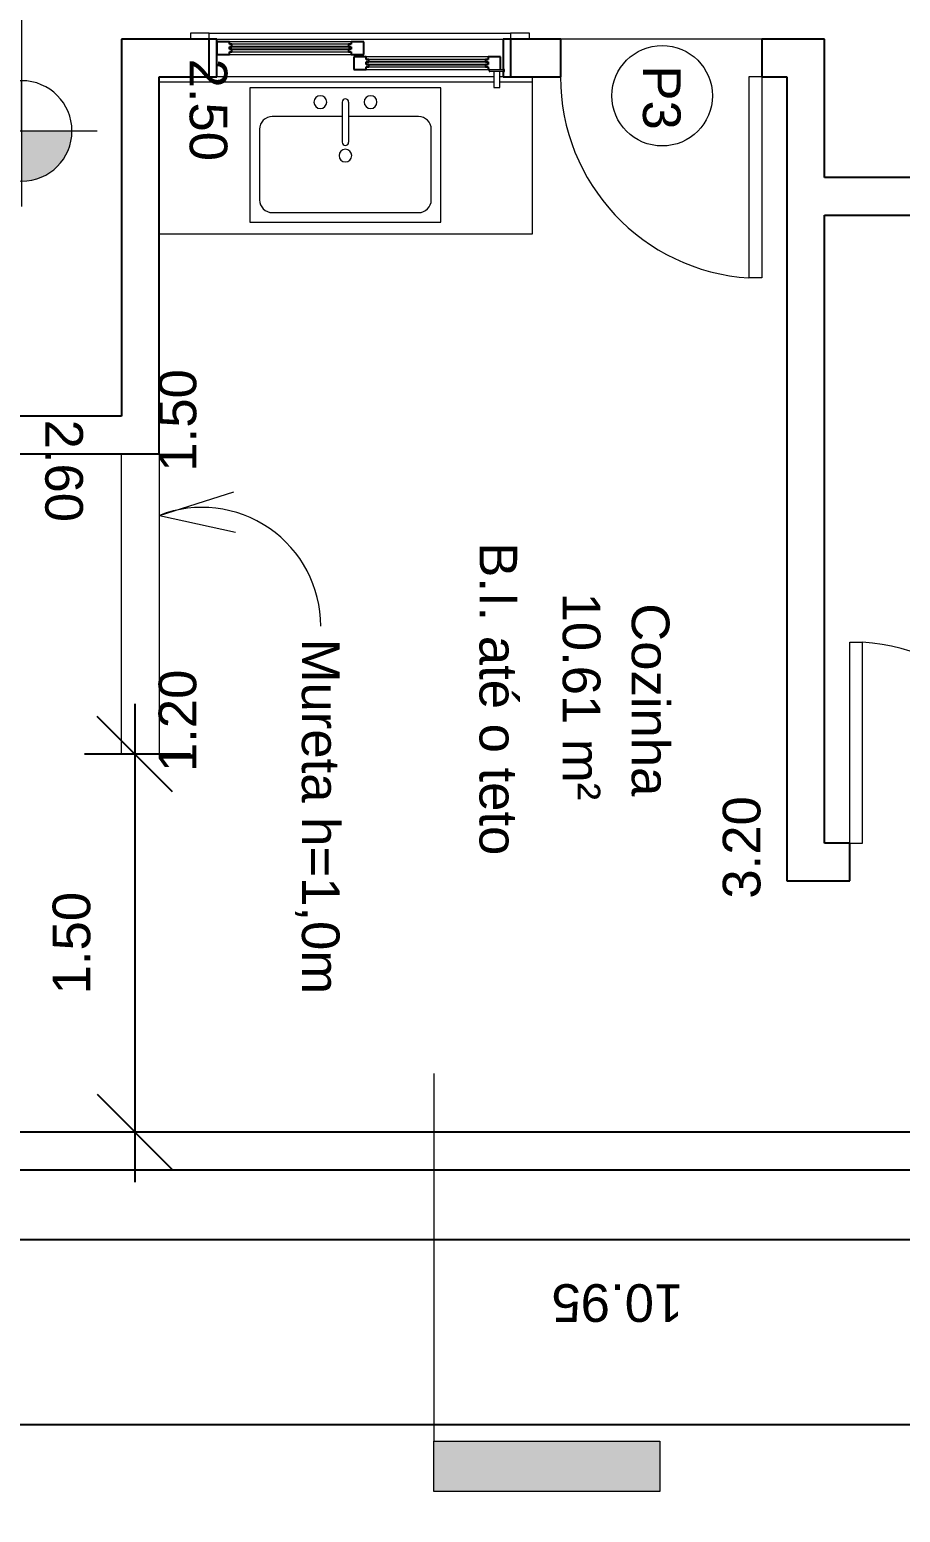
# Model space of a CAD drawing. Header units: centimetres. Extents: x 1481 to 8105, y -69 to 2574.
# Drawn here: x 2538 to 2884, y 1607 to 2197 of the extents above; entities that cross this region are included whole.
import ezdxf

# ---------------------------------------------------------------- set-up
doc = ezdxf.new("R2010")
doc.units = ezdxf.units.CM
for name, color, linetype, lineweight in [('A-ANNO-DIMS', 1, 'Continuous', 9), ('A-AREA-IDEN', 1, 'Continuous', 9), ('A-DOOR', 31, 'Continuous', 9), ('A-DOOR-IDEN', 31, 'Continuous', 9), ('A-FLOR', 192, 'Continuous', 9), ('A-GENM', 13, 'Continuous', 9), ('A-GLAZ', 151, 'Continuous', 9), ('A-WALL', 250, 'Continuous', 9), ('C-TOPO', 7, 'Continuous', 9), ('G-ANNO-DIMS', 182, 'Continuous', 9), ('G-ANNO-SYMB', 111, 'Continuous', 9), ('G-ANNO-TEXT', 231, 'Continuous', 9), ('P-SANR-FIXT', 31, 'Continuous', 9), ('Q-CASE', 31, 'Continuous', 9)]:
    doc.layers.add(name, color=color, linetype=linetype, lineweight=lineweight)
doc.styles.add('Arial', font='arial.ttf', dxfattribs={"height": 15})
doc.dimstyles.new('Cotas_Internas', dxfattribs={"dimscale": 30.48, "dimtxt": 15.303891, "dimasz": 0.695971, "dimexe": 0, "dimexo": 0.0625, "dimgap": 0.328084, "dimtad": 0, "dimjust": 2, "dimlfac": 0.01, "dimrnd": 0.01, "dimzin": 0, "dimdsep": 46, "dimtxsty": 'Arial', "dimblk1": 'NONE', "dimblk2": 'OBLIQUE', "dimsah": 1, "dimcen": 0.09, "dimse1": 1, "dimsd1": 1, "dimsd2": 1, "dimazin": 0, "dimtfac": 1, "dimtdec": 4, "dimtix": 1, "dimtmove": 2, "dimatfit": 3, "dimfxl": 0, "dimfxlon": 1, "dimtvp": 1, "dimtolj": 1, "dimtzin": 0, "dimarcsym": 2})
doc.dimstyles.new('Cotas_Planta_Baixa', dxfattribs={"dimscale": 30.48, "dimtxt": 15.303891, "dimasz": 0.984252, "dimexe": 0.656168, "dimexo": 0.0625, "dimgap": 0.574147, "dimtad": 1, "dimlfac": 0.01, "dimrnd": 0.01, "dimzin": 0, "dimdsep": 46, "dimtxsty": 'Arial', "dimblk1": 'OBLIQUE', "dimblk2": 'OBLIQUE', "dimsah": 1, "dimcen": 0.09, "dimdle": 0.656168, "dimazin": 0, "dimtfac": 1, "dimtdec": 4, "dimtix": 1, "dimtmove": 0, "dimatfit": 3, "dimfxl": 0.787402, "dimfxlon": 1, "dimtvp": 1, "dimtolj": 1, "dimtzin": 0, "dimarcsym": 2})

# ---------------------------------------------------------------- blocks, each defined once
blk = doc.blocks.new('M_Folha única - 80 x 210-645947-Planta Baixa')
at = {"layer": 'A-DOOR', "lineweight": 18}
for p, q in [((34.9, -7.5), (34.9, -87.51)), ((40, -7.5), (34.9, -7.5)), ((40, -7.5), (40, -87.51)), ((40, -87.51), (34.9, -87.51))]:
    blk.add_line(p, q, dxfattribs=at)
at = {"layer": 'A-DOOR'}
blk.add_arc((40, -7.5), 80.17, 180, 266.35264, dxfattribs=at)
blk = doc.blocks.new('Janela 2FL Correr - Janela 2FLs 1_20 x 1_20-646450-Planta Baixa')
at = {"layer": 'A-GENM'}
for p, q in [((51.5, -4.5), (51.5, -5.3)), ((51.75, -4.5), (51.5, -4.5)), ((51.5, -4.5), (51.75, -4.5)), ((51.75, -5.3), (51.5, -5.3)), ((51.5, -5.3), (51.75, -5.3)), ((51.75, -4.5), (57.25, -4.5)), ((57.25, -5.3), (51.75, -5.3)), ((53.25, -5.3), (53.25, -11.5)), ((55.75, -11.5), (55.75, -5.3)), ((57.25, -4.5), (57.5, -4.5)), ((57.5, -4.5), (57.25, -4.5)), ((57.25, -5.3), (57.5, -5.3)), ((57.5, -5.3), (57.25, -5.3)), ((57.5, -5.3), (57.5, -4.5)), ((53.25, -9.5), (53.25, -11.5)), ((53.5, -11.75), (55.5, -11.75)), ((55.75, -11.5), (55.75, -9.5))]:
    blk.add_line(p, q, dxfattribs=at)
for points in [[(53.26, -9.44), (53.25, -9.46), (53.25, -9.48), (53.25, -9.5)], [(55.75, -9.5), (55.75, -9.48), (55.75, -9.46), (55.74, -9.44)]]:
    blk.add_open_spline(points, degree=3, dxfattribs=at)
for points, knots in [([(53.25, -11.5), (53.25, -11.52), (53.25, -11.55), (53.27, -11.6), (53.28, -11.62), (53.29, -11.64), (53.3, -11.66), (53.32, -11.67), (53.34, -11.69), (53.35, -11.7), (53.37, -11.72), (53.4, -11.73), (53.45, -11.75), (53.48, -11.75), (53.5, -11.75)], [0, 0, 0, 0, 0.166667, 0.25, 0.333333, 0.375, 0.416667, 0.5, 0.541667, 0.583333, 0.666667, 0.75, 0.833333, 1, 1, 1, 1]), ([(55.5, -11.75), (55.52, -11.75), (55.55, -11.75), (55.6, -11.73), (55.63, -11.72), (55.65, -11.7), (55.66, -11.69), (55.68, -11.67), (55.7, -11.65), (55.71, -11.63), (55.72, -11.61), (55.73, -11.59), (55.75, -11.55), (55.75, -11.52), (55.75, -11.5)], [0, 0, 0, 0, 0.166667, 0.25, 0.333333, 0.416667, 0.458333, 0.5, 0.583333, 0.666667, 0.708333, 0.75, 0.833333, 1, 1, 1, 1])]:
    blk.add_open_spline(points, degree=3, knots=knots, dxfattribs=at)
at = {"layer": 'A-GLAZ'}
for p, q in [((-60, 10), (-67.5, 10)), ((-67.5, 10), (-67.5, 7.5)), ((-60, 7.5), (-60, 10)), ((-60, 10), (60, 10)), ((-60, 7.5), (-60, -7.5)), ((-57, -7.5), (-57, 7.5)), ((-57, 7.5), (57, 7.5)), ((1.5, 6.5), (-57, 6.5)), ((-52, 5.5), (-52, 6.5)), ((-3.5, 6.5), (-52, 6.5)), ((-3.5, 6.5), (-3.5, 5.5)), ((1.5, 1.5), (1.5, 6.5)), ((57, 7.5), (57, -7.5)), ((67.5, 10), (60, 10)), ((60, 10), (60, 7.5)), ((60, -7.5), (60, 7.5)), ((67.5, 7.5), (67.5, 10)), ((-57, 1.5), (1.5, 1.5)), ((-3.5, 5.5), (-52, 5.5)), ((-52, 4.5), (-52, 3.5)), ((-3.5, 4.5), (-52, 4.5)), ((-52, 3.5), (-3.5, 3.5)), ((-52, 1.5), (-52, 2.5)), ((-52, 2.5), (-3.5, 2.5)), ((-52, 1.5), (-3.5, 1.5)), ((-51, 4.5), (-51, 5.5)), ((-4.5, 5.5), (-51, 5.5)), ((-51, 2.5), (-51, 3.5)), ((-51, 2.5), (-4.5, 2.5)), ((-4.5, 5.5), (-4.5, 4.5)), ((-4.5, 3.5), (-4.5, 2.5)), ((-3.5, 3.5), (-3.5, 4.5)), ((-3.5, 2.5), (-3.5, 1.5)), ((56, 0.5), (-2.5, 0.5)), ((-2.5, 0.5), (-2.5, -4.5)), ((2.5, -0.5), (2.5, 0.5)), ((51, 0.5), (2.5, 0.5)), ((51, 0.5), (51, -0.5)), ((56, -4.5), (56, 0.5)), ((-2.5, -4.5), (56, -4.5)), ((51, -0.5), (2.5, -0.5)), ((51, -1.5), (2.5, -1.5)), ((2.5, -1.5), (2.5, -2.5)), ((2.5, -2.5), (51, -2.5)), ((2.5, -3.5), (51, -3.5)), ((2.5, -4.5), (2.5, -3.5)), ((2.5, -4.5), (51, -4.5)), ((3.5, -1.5), (3.5, -0.5)), ((50, -0.5), (3.5, -0.5)), ((3.5, -3.5), (3.5, -2.5)), ((3.5, -3.5), (50, -3.5)), ((50, -0.5), (50, -1.5)), ((50, -2.5), (50, -3.5)), ((51, -2.5), (51, -1.5)), ((51, -3.5), (51, -4.5)), ((53.28, -7.5), (-57, -7.5)), ((57, -7.5), (55.72, -7.5))]:
    blk.add_line(p, q, dxfattribs=at)
at = {"layer": 'A-GLAZ', "lineweight": 25}
for p, q in [((-57, 7.5), (-60, 7.5)), ((-57, -7.5), (-57, 7.5)), ((-52, 6.5), (-57, 6.5)), ((-57, 6.5), (-57, 1.5)), ((-52, 5.5), (-52, 6.5)), ((-3.5, 6.5), (-3.5, 5.5)), ((1.5, 6.5), (-3.5, 6.5)), ((1.5, 1.5), (1.5, 6.5)), ((60, 7.5), (57, 7.5)), ((57, 7.5), (57, -4.5)), ((-57, 1.5), (-52, 1.5)), ((-51, 5.5), (-52, 5.5)), ((-3.5, 4.5), (-52, 4.5)), ((-52, 4.5), (-52, 3.5)), ((-52, 3.5), (-52, 4.5)), ((-52, 4.5), (-51, 4.5)), ((-52, 3.5), (-3.5, 3.5)), ((-51, 3.5), (-52, 3.5)), ((-52, 1.5), (-52, 2.5)), ((-52, 2.5), (-51, 2.5)), ((-51, 4.5), (-51, 5.5)), ((-51, 2.5), (-51, 3.5)), ((-3.5, 5.5), (-4.5, 5.5)), ((-4.5, 5.5), (-4.5, 4.5)), ((-4.5, 4.5), (-3.5, 4.5)), ((-3.5, 3.5), (-4.5, 3.5)), ((-4.5, 3.5), (-4.5, 2.5)), ((-4.5, 2.5), (-3.5, 2.5)), ((-3.5, 3.5), (-3.5, 4.5)), ((-3.5, 4.5), (-3.5, 3.5)), ((-3.5, 2.5), (-3.5, 1.5)), ((-3.5, 1.5), (1.5, 1.5)), ((2.5, 0.5), (-2.5, 0.5)), ((-2.5, 0.5), (-2.5, -4.5)), ((2.5, -0.5), (2.5, 0.5)), ((51, 0.5), (51, -0.5)), ((56, 0.5), (51, 0.5)), ((56, -4.5), (56, 0.5)), ((-2.5, -4.5), (2.5, -4.5)), ((3.5, -0.5), (2.5, -0.5)), ((51, -1.5), (2.5, -1.5)), ((2.5, -1.5), (2.5, -2.5)), ((2.5, -2.5), (2.5, -1.5)), ((2.5, -1.5), (3.5, -1.5)), ((2.5, -2.5), (51, -2.5)), ((3.5, -2.5), (2.5, -2.5)), ((2.5, -4.5), (2.5, -3.5)), ((2.5, -3.5), (3.5, -3.5)), ((3.5, -1.5), (3.5, -0.5)), ((3.5, -3.5), (3.5, -2.5)), ((51, -0.5), (50, -0.5)), ((50, -0.5), (50, -1.5)), ((50, -1.5), (51, -1.5)), ((51, -2.5), (50, -2.5)), ((50, -2.5), (50, -3.5)), ((50, -3.5), (51, -3.5)), ((51, -2.5), (51, -1.5)), ((51, -1.5), (51, -2.5)), ((51, -3.5), (51, -4.5)), ((51, -4.5), (51.75, -4.5)), ((57, -5.3), (57, -7.5)), ((-60, -7.5), (-57, -7.5)), ((57, -7.5), (60, -7.5))]:
    blk.add_line(p, q, dxfattribs=at)
blk = doc.blocks.new('Pia Cozinha - Profundidade 600mm-647278-Planta Baixa')
at = {"layer": 'Q-CASE'}
for p, q in [((28.62, -62.5), (28.62, 0)), ((-120.05, -1.9), (13.25, -1.9)), ((15.66, -1.9), (28.62, -1.9)), ((-120.05, -62.5), (28.62, -62.5))]:
    blk.add_line(p, q, dxfattribs=at)
blk = doc.blocks.new('Pia de Cozinha Simples - Pia de Cozinha-463509-Planta Baixa')
at = {"layer": 'P-SANR-FIXT'}
for p, q in [((39.57, 26.98), (-36.43, 26.98)), ((-36.43, 26.98), (-36.43, -26.52)), ((39.57, -26.52), (39.57, 26.98)), ((0.3, 21.27), (0.3, 5.31)), ((2.84, 21.27), (2.84, 5.31)), ((0.3, 15.55), (-27.54, 15.55)), ((30.68, 15.55), (2.84, 15.55)), ((-32.62, 10.47), (-32.62, -17.63)), ((35.76, -17.63), (35.76, 10.47)), ((-27.54, -22.71), (30.68, -22.71)), ((-36.43, -26.52), (39.57, -26.52))]:
    blk.add_line(p, q, dxfattribs=at)
for centre, radius, start, end in [((-8.43, 21.27), 2.54, 360, 180), ((11.57, 21.27), 2.54, 360, 180), ((-8.43, 21.27), 2.54, 180, 0), ((1.57, 21.27), 1.27, 360, 180), ((11.57, 21.27), 2.54, 180, 360), ((-27.54, 10.47), 5.08, 90, 180), ((30.68, 10.47), 5.08, 360, 90), ((1.57, 0), 2.54, 360, 180), ((1.57, 0), 2.54, 180, 0), ((1.57, 5.31), 1.27, 180, 0), ((-27.54, -17.63), 5.08, 180, 270), ((30.68, -17.63), 5.08, 270, 0)]:
    blk.add_arc(centre, radius, start, end, dxfattribs=at)
blk = doc.blocks.new('M_Identificador da porta - M_Identificador da porta-1233-Planta Baixa')
at = {"layer": 'A-DOOR-IDEN'}
blk.add_circle((-0.0103, 0.0033), 0.2, dxfattribs=at)
blk = doc.blocks.new('Elevações de ponto - M_Cota de elevação - Alvo preenchido-23738-Planta Baixa')
at = {"layer": 'G-ANNO-DIMS'}
h = blk.add_hatch(color=256, dxfattribs=at)
edge = h.paths.add_edge_path(flags=0)
edge.add_line((0, 0), (-0.2, 0))
edge.add_arc((0, 0), 0.2, 90, 180, ccw=False)
edge.add_line((0, 0.2), (0, 0))
h = blk.add_hatch(color=256, dxfattribs=at)
edge = h.paths.add_edge_path(flags=0)
edge.add_line((0, 0), (0.2, 0))
edge.add_arc((0, 0), 0.2, 270, 360, ccw=False)
edge.add_line((0, -0.2), (0, 0))
for p, q in [((0, -0.3), (0, 0.3)), ((-0.3, 0), (1.4, 0))]:
    blk.add_line(p, q, dxfattribs=at)
blk.add_circle((0, 0), 0.2, dxfattribs=at)
blk = doc.blocks.new('*D212')
at = {"layer": 'Defpoints', "color": 0, "transparency": 16777216}
for p in [(2313.96, 2036.85), (2574.32, 2036.85), (2574.32, 2036.85)]:
    blk.add_point(p, dxfattribs=at)
at = {"layer": 'A-ANNO-DIMS', "color": 0, "transparency": 16777216, "insert": (2559.02, 2041.67), "char_height": 15, "width": 48.5957, "attachment_point": 1, "rotation": 270, "line_spacing_factor": 0.941778, "style": 'Arial'}
blk.add_mtext('\\A1;2.60', dxfattribs=at)
blk = doc.blocks.new('_None')
blk = doc.blocks.new('_Oblique')
at = {"color": 0, "linetype": 'ByBlock', "lineweight": -2}
blk.add_line((-0.5, -0.5), (0.5, 0.5), dxfattribs=at)
blk = doc.blocks.new('*D213')
at = {"layer": 'Defpoints', "color": 0, "transparency": 16777216}
for p in [(2579.69, 2028.06), (2579.69, 1908.45), (2579.69, 1908.45)]:
    blk.add_point(p, dxfattribs=at)
at = {"layer": 'A-ANNO-DIMS', "color": 0, "transparency": 16777216, "insert": (2589.17, 1901.35), "char_height": 15, "width": 48.5957, "attachment_point": 1, "rotation": 90, "line_spacing_factor": 0.941778, "style": 'Arial'}
blk.add_mtext('\\A1;1.20', dxfattribs=at)
blk = doc.blocks.new('*D214')
at = {"layer": 'Defpoints', "color": 0, "transparency": 16777216}
for p in [(2224.32, 1789.92), (3319.32, 1789.92), (3319.32, 1789.92)]:
    blk.add_point(p, dxfattribs=at)
at = {"layer": 'A-ANNO-DIMS', "color": 0, "transparency": 16777216, "insert": (3183.86, 1801.66), "char_height": 15, "width": 62.4399, "attachment_point": 1, "rotation": 270, "line_spacing_factor": 0.941778, "style": 'Arial'}
blk.add_mtext('\\A1;10.95', dxfattribs=at)
blk = doc.blocks.new('*D215')
at = {"layer": 'Defpoints', "color": 0, "transparency": 16777216}
for p in [(2804.3, 2178.06), (2804.3, 1858.06), (2804.3, 1858.06)]:
    blk.add_point(p, dxfattribs=at)
at = {"layer": 'A-ANNO-DIMS', "color": 0, "transparency": 16777216, "insert": (2813.77, 1850.96), "char_height": 15, "width": 48.5957, "attachment_point": 1, "rotation": 90, "line_spacing_factor": 0.941778, "style": 'Arial'}
blk.add_mtext('\\A1;3.20', dxfattribs=at)
blk = doc.blocks.new('*D216')
at = {"layer": 'Defpoints', "color": 0, "transparency": 16777216}
for p in [(2579.69, 2178.06), (2579.69, 2028.06), (2579.69, 2028.06)]:
    blk.add_point(p, dxfattribs=at)
at = {"layer": 'A-ANNO-DIMS', "color": 0, "transparency": 16777216, "insert": (2589.17, 2020.96), "char_height": 15, "width": 48.5957, "attachment_point": 1, "rotation": 90, "line_spacing_factor": 0.941778, "style": 'Arial'}
blk.add_mtext('\\A1;1.50', dxfattribs=at)
blk = doc.blocks.new('*D217')
at = {"layer": 'Defpoints', "color": 0, "transparency": 16777216}
for p in [(2589.32, 2180.55), (2589.32, 2180.55), (2839.32, 2180.55)]:
    blk.add_point(p, dxfattribs=at)
at = {"layer": 'A-ANNO-DIMS', "color": 0, "transparency": 16777216, "insert": (2616.52, 2185.38), "char_height": 15, "width": 48.5957, "attachment_point": 1, "rotation": 270, "line_spacing_factor": 0.941778, "style": 'Arial'}
blk.add_mtext('\\A1;2.50', dxfattribs=at)
blk = doc.blocks.new('*D219')
at = {"layer": 'Defpoints', "color": 0, "transparency": 16777216}
for p in [(2854.32, 2128.16), (3214.32, 2128.16), (3214.32, 2128.16)]:
    blk.add_point(p, dxfattribs=at)
at = {"layer": 'A-ANNO-DIMS', "color": 0, "transparency": 16777216, "insert": (3199.02, 2132.99), "char_height": 15, "width": 48.5957, "attachment_point": 1, "rotation": 270, "line_spacing_factor": 0.941778, "style": 'Arial'}
blk.add_mtext('\\A1;3.60', dxfattribs=at)
blk = doc.blocks.new('*D222')
at = {"layer": 'Defpoints', "color": 0, "transparency": 16777216}
for p in [(2839.32, 1859.9), (3319.32, 1859.9), (3319.32, 1859.9)]:
    blk.add_point(p, dxfattribs=at)
at = {"layer": 'A-ANNO-DIMS', "color": 0, "transparency": 16777216, "insert": (3180.54, 1864.72), "char_height": 15, "width": 48.5957, "attachment_point": 1, "rotation": 270, "line_spacing_factor": 0.941778, "style": 'Arial'}
blk.add_mtext('\\A1;4.80', dxfattribs=at)
blk = doc.blocks.new('*D230')
at = {"layer": 'Defpoints', "color": 0, "transparency": 16777216}
for p in [(2579.69, 2328.06), (2579.69, 2328.06), (2579.69, 2193.06)]:
    blk.add_point(p, dxfattribs=at)
at = {"layer": 'A-ANNO-DIMS', "color": 0, "transparency": 16777216, "insert": (2589.17, 2267.27), "char_height": 15, "width": 48.5957, "attachment_point": 1, "rotation": 90, "line_spacing_factor": 0.941778, "style": 'Arial'}
blk.add_mtext('\\A1;1.35', dxfattribs=at)
blk = doc.blocks.new('*D252')
at = {"layer": 'A-ANNO-DIMS', "color": 0, "lineweight": -2, "transparency": 16777216}
for p, q in [((2224.32, 1737.33), (2224.32, 1695.24)), ((3319.32, 1737.33), (3319.32, 1695.24)), ((2204.32, 1715.24), (3339.32, 1715.24))]:
    blk.add_line(p, q, dxfattribs=at)
at = {"layer": 'Defpoints', "color": 0, "transparency": 16777216}
for p in [(2224.32, 1739.24), (3319.32, 1739.24), (3319.32, 1715.24)]:
    blk.add_point(p, dxfattribs=at)
at = {"layer": 'A-ANNO-DIMS', "color": 0, "lineweight": -2, "transparency": 16777216, "xscale": 29.99999999999999, "yscale": 29.99999999999999, "zscale": 29.99999999999999, "rotation": 180}
blk.add_blockref('_Oblique', (2224.32, 1715.24), dxfattribs=at)
at = {"layer": 'A-ANNO-DIMS', "color": 0, "lineweight": -2, "transparency": 16777216, "xscale": 29.99999999999999, "yscale": 29.99999999999999, "zscale": 29.99999999999999}
blk.add_blockref('_Oblique', (3319.32, 1715.24), dxfattribs=at)
at = {"layer": 'A-ANNO-DIMS', "color": 0, "transparency": 16777216, "insert": (2771.82, 1690.08), "char_height": 15, "width": 62.4399, "attachment_point": 5, "rotation": 180, "style": 'Arial'}
blk.add_mtext('\\A1;10.95', dxfattribs=at)
blk = doc.blocks.new('*D259')
at = {"layer": 'A-ANNO-DIMS', "color": 0, "lineweight": -2, "transparency": 16777216}
for p, q in [((1709.32, 1663.75), (1709.32, 1621.66)), ((4709.32, 1663.75), (4709.32, 1621.66)), ((1689.32, 1641.66), (4729.32, 1641.66))]:
    blk.add_line(p, q, dxfattribs=at)
at = {"layer": 'Defpoints', "color": 0, "transparency": 16777216}
for p in [(1709.32, 1665.66), (4709.32, 1665.66), (4709.32, 1641.66)]:
    blk.add_point(p, dxfattribs=at)
at = {"layer": 'A-ANNO-DIMS', "color": 0, "lineweight": -2, "transparency": 16777216, "xscale": 29.99999999999999, "yscale": 29.99999999999999, "zscale": 29.99999999999999, "rotation": 180}
blk.add_blockref('_Oblique', (1709.32, 1641.66), dxfattribs=at)
at = {"layer": 'A-ANNO-DIMS', "color": 0, "lineweight": -2, "transparency": 16777216, "xscale": 29.99999999999999, "yscale": 29.99999999999999, "zscale": 29.99999999999999}
blk.add_blockref('_Oblique', (4709.32, 1641.66), dxfattribs=at)
at = {"layer": 'A-ANNO-DIMS', "color": 0, "transparency": 16777216, "insert": (3209.32, 1616.5), "char_height": 15, "width": 62.4399, "attachment_point": 5, "rotation": 180, "style": 'Arial'}
blk.add_mtext('\\A1;30.00', dxfattribs=at)
blk = doc.blocks.new('*D283')
at = {"layer": 'A-ANNO-DIMS', "color": 0, "lineweight": -2, "transparency": 16777216}
for p, q in [((2579.69, 1928.45), (2579.69, 1738.06)), ((2601.79, 1908.45), (2559.69, 1908.45)), ((2601.79, 1758.06), (2559.69, 1758.06))]:
    blk.add_line(p, q, dxfattribs=at)
at = {"layer": 'Defpoints', "color": 0, "transparency": 16777216}
for p in [(2603.69, 1908.45), (2579.69, 1758.06), (2603.69, 1758.06)]:
    blk.add_point(p, dxfattribs=at)
at = {"layer": 'A-ANNO-DIMS', "color": 0, "lineweight": -2, "transparency": 16777216, "xscale": 29.99999999999999, "yscale": 29.99999999999999, "zscale": 29.99999999999999}
for p, rotation in [((2579.69, 1908.45), 90), ((2579.69, 1758.06), 270)]:
    blk.add_blockref('_Oblique', p, dxfattribs=dict(at, rotation=rotation))
at = {"layer": 'A-ANNO-DIMS', "color": 0, "transparency": 16777216, "insert": (2554.54, 1833.25), "char_height": 15, "width": 48.5957, "attachment_point": 5, "rotation": 90, "style": 'Arial'}
blk.add_mtext('\\A1;1.50', dxfattribs=at)
blk = doc.blocks.new('Corte - M_Final do corte - Preenchido-28045-Planta Baixa')
at = {"layer": 'G-ANNO-SYMB'}
blk.add_hatch(color=256, dxfattribs=at).paths.add_polyline_path([(0, 0.9), (0, 0), (-0.2, 0), (-0.2, 0.9)], flags=0)
for p, q in [((0, 0.9), (-0.2, 0.9)), ((-0.2, 0.9), (-0.2, 0)), ((0, 0), (0, 0.9)), ((-0.2, 0), (0, 0))]:
    blk.add_line(p, q, dxfattribs=at)

msp = doc.modelspace()

# ---------------------------------------------------------------- linework, layer by layer
at = {"layer": 'A-FLOR'}
msp.add_line((2829.319, 2193.061), (2749.319, 2193.061), dxfattribs=at)
at = {"layer": 'A-WALL', "lineweight": 25}
for p, q in [((2609.319, 2193.061), (2574.319, 2193.061)), ((2574.319, 2193.061), (2574.319, 2043.061)), ((2609.319, 2178.061), (2609.319, 2193.061)), ((2749.319, 2193.061), (2729.319, 2193.061)), ((2729.319, 2193.061), (2729.319, 2178.061)), ((2749.319, 2178.061), (2749.319, 2193.061)), ((2854.319, 2193.061), (2829.319, 2193.061)), ((2829.319, 2193.061), (2829.319, 2178.061)), ((2854.319, 2138.061), (2854.319, 2193.061)), ((2589.319, 2178.061), (2609.319, 2178.061)), ((2589.319, 2028.061), (2589.319, 2178.061)), ((2729.319, 2178.061), (2749.319, 2178.061)), ((2829.319, 2178.061), (2839.319, 2178.061)), ((2839.319, 2178.061), (2839.319, 1858.061)), ((2959.319, 2138.061), (2854.319, 2138.061)), ((2854.319, 2123.061), (2959.319, 2123.061)), ((2854.319, 1873.061), (2854.319, 2123.061)), ((2574.319, 2043.061), (2309.819, 2043.061)), ((2313.956, 2028.061), (2589.319, 2028.061)), ((2864.319, 1873.061), (2854.319, 1873.061)), ((2864.319, 1858.061), (2864.319, 1873.061)), ((2839.319, 1858.061), (2864.319, 1858.061)), ((3319.319, 1758.061), (2224.319, 1758.061)), ((2149.319, 1743.061), (3769.319, 1743.061))]:
    msp.add_line(p, q, dxfattribs=at)
at = {"layer": 'A-WALL'}
for p, q in [((2574.319, 1908.448), (2574.319, 2028.061)), ((2589.319, 2028.061), (2589.319, 1908.448)), ((2589.319, 1908.448), (2574.319, 1908.448))]:
    msp.add_line(p, q, dxfattribs=at)
at = {"layer": 'C-TOPO'}
msp.add_line((4709.319, 1743.061), (1709.319, 1743.061), dxfattribs=at)
at = {"layer": 'G-ANNO-SYMB'}
msp.add_line((2698.716, 1781.288), (2698.716, 1634.953), dxfattribs=at)
at = {"layer": 'G-ANNO-TEXT', "color": 7}
for q in [(2619.097, 2012.903), (2619.806, 1996.841)]:
    msp.add_line((2589.481, 2003.55), q, dxfattribs=at)
msp.add_arc((2606.441, 1959.441), 47.257, 0, 111.032093, dxfattribs=at)

# ---------------------------------------------------------------- block references
at = {"layer": 'A-DOOR'}
msp.add_blockref('M_Folha única - 80 x 210-645947-Planta Baixa', (2789.319, 2185.561), dxfattribs=at)
at = {"layer": 'A-DOOR', "rotation": 179.9999999999998}
msp.add_blockref('M_Folha única - 80 x 210-645947-Planta Baixa', (2904.319, 1865.561), dxfattribs=at)
at = {"layer": 'A-DOOR-IDEN', "xscale": 99.99999999999993, "yscale": 99.99999999999993, "zscale": 99.99999999999993, "rotation": 269.9999999999999}
msp.add_blockref('M_Identificador da porta - M_Identificador da porta-1233-Planta Baixa', (2789.319, 2169.561), dxfattribs=at)
at = {"layer": 'A-GLAZ'}
msp.add_blockref('Janela 2FL Correr - Janela 2FLs 1_20 x 1_20-646450-Planta Baixa', (2669.319, 2185.561), dxfattribs=at)
at = {"layer": 'G-ANNO-DIMS', "extrusion": (0, 0, -1), "xscale": 99.99999999999993, "yscale": 99.99999999999993, "zscale": 99.99999999999993, "rotation": 90.00000000000006}
msp.add_blockref('Elevações de ponto - M_Cota de elevação - Alvo preenchido-23738-Planta Baixa', (-2534.664, 2156.557), dxfattribs=at)
at = {"layer": 'G-ANNO-SYMB', "extrusion": (0, 0, -1), "xscale": 99.99999999999993, "yscale": 99.99999999999993, "zscale": 99.99999999999993, "rotation": 90.00000000000006}
msp.add_blockref('Corte - M_Final do corte - Preenchido-28045-Planta Baixa', (-2698.716, 1634.953), dxfattribs=at)
at = {"layer": 'P-SANR-FIXT'}
msp.add_blockref('Pia de Cozinha Simples - Pia de Cozinha-463509-Planta Baixa', (2661.963, 2146.766), dxfattribs=at)
at = {"layer": 'Q-CASE'}
msp.add_blockref('Pia Cozinha - Profundidade 600mm-647278-Planta Baixa', (2709.366, 2178.061), dxfattribs=at)

# ---------------------------------------------------------------- texts
at = {"layer": 'A-AREA-IDEN', "char_height": 15, "attachment_point": 1, "rotation": 270, "style": 'Arial'}
for s, insert, width in [('10.61 m²', (2765.048, 1972.813), 102.616), ('Cozinha', (2792.523, 1968.563), 92.19406)]:
    msp.add_mtext(s, dxfattribs=dict(at, insert=insert, width=width))
at = {"layer": 'A-DOOR-IDEN', "insert": (2796.994, 2182.649), "char_height": 15, "width": 31.26581, "attachment_point": 1, "rotation": 270, "style": 'Arial'}
msp.add_mtext('P3', dxfattribs=at)
at = {"layer": 'G-ANNO-TEXT', "color": 7, "char_height": 15, "attachment_point": 1, "rotation": 270, "style": 'Arial'}
for s, insert, width in [('B.I. até o teto', (2731.93, 1992.834), 149.91556), ('Mureta h=1,0m', (2661.198, 1954.441), 173.96619)]:
    msp.add_mtext(s, dxfattribs=dict(at, insert=insert, width=width))

# ---------------------------------------------------------------- dimensions: what is measured, and where the dimension line sits
at = {"layer": 'A-ANNO-DIMS'}
for base, p1, p2, override, picture, middle in [((2579.695, 2328.061), (2579.695, 2193.061), (2579.695, 2328.061), {"dimpost": '<>', "dimfxl": 135}, '*D230', (2599.168, 2291.57)), ((2579.695, 2028.061), (2579.695, 2178.061), (2579.695, 2028.061), {"dimpost": '<>', "dimfxl": 150}, '*D216', (2599.168, 2045.259)), ((2804.298, 1858.061), (2804.298, 2178.061), (2804.298, 1858.061), {"dimpost": '<>', "dimfxl": 320}, '*D215', (2823.772, 1875.259)), ((2579.695, 1908.448), (2579.695, 2028.061), (2579.695, 1908.448), {"dimpost": '<>', "dimfxl": 119.612636}, '*D213', (2599.168, 1925.647))]:
    dim = msp.add_linear_dim(base=base, p1=p1, p2=p2, angle=270, dimstyle='Cotas_Internas', override=override, dxfattribs=at)
    dim.commit()
    dim.dimension.update_dxf_attribs({"geometry": picture, "text_midpoint": middle, "dimtype": 160})
for base, p1, p2, override, picture, middle in [((2589.319, 2180.553), (2839.319, 2180.553), (2589.319, 2180.553), {"dimtad": 4, "dimpost": '<>', "dimfxl": 250}, '*D217', (2606.518, 2161.08)), ((3214.319, 2128.161), (2854.319, 2128.161), (3214.319, 2128.161), {"dimtad": 4, "dimpost": '<>', "dimfxl": 360}, '*D219', (3189.022, 2108.688)), ((2574.319, 2036.848), (2313.956, 2036.848), (2574.319, 2036.848), {"dimtad": 4, "dimpost": '<>', "dimfxl": 260.362983}, '*D212', (2549.022, 2017.375)), ((3319.319, 1859.898), (2839.319, 1859.898), (3319.319, 1859.898), {"dimtad": 4, "dimpost": '<>', "dimfxl": 480}, '*D222', (3170.539, 1840.425)), ((3319.319, 1789.915), (2224.319, 1789.915), (3319.319, 1789.915), {"dimtad": 4, "dimpost": '<>', "dimfxl": 1095}, '*D214', (3173.861, 1770.442))]:
    dim = msp.add_linear_dim(base=base, p1=p1, p2=p2, dimstyle='Cotas_Internas', override=override, dxfattribs=at)
    dim.commit()
    dim.dimension.update_dxf_attribs({"geometry": picture, "text_midpoint": middle, "dimtype": 160, "text_rotation": 90})
dim = msp.add_linear_dim(base=(2579.695, 1758.061), p1=(2603.695, 1908.448), p2=(2603.695, 1758.061), angle=270, dimstyle='Cotas_Planta_Baixa', override={"dimpost": '<>', "dimfxl": 150.387364}, dxfattribs=at)
dim.commit()
dim.dimension.update_dxf_attribs({"geometry": '*D283', "text_midpoint": (2554.536, 1833.255)})
for base, p1, p2, override, picture, middle in [((3319.319, 1715.237), (2224.319, 1739.237), (3319.319, 1739.237), {"dimtad": 4, "dimpost": '<>', "dimfxl": 1095}, '*D252', (2771.819, 1690.079)), ((4709.319, 1641.659), (1709.319, 1665.659), (4709.319, 1665.659), {"dimtad": 4, "dimpost": '<>', "dimfxl": 3000}, '*D259', (3209.319, 1616.495))]:
    dim = msp.add_linear_dim(base=base, p1=p1, p2=p2, dimstyle='Cotas_Planta_Baixa', override=override, dxfattribs=at)
    dim.commit()
    dim.dimension.update_dxf_attribs({"geometry": picture, "text_midpoint": middle})

doc.saveas('drawing.dxf')
